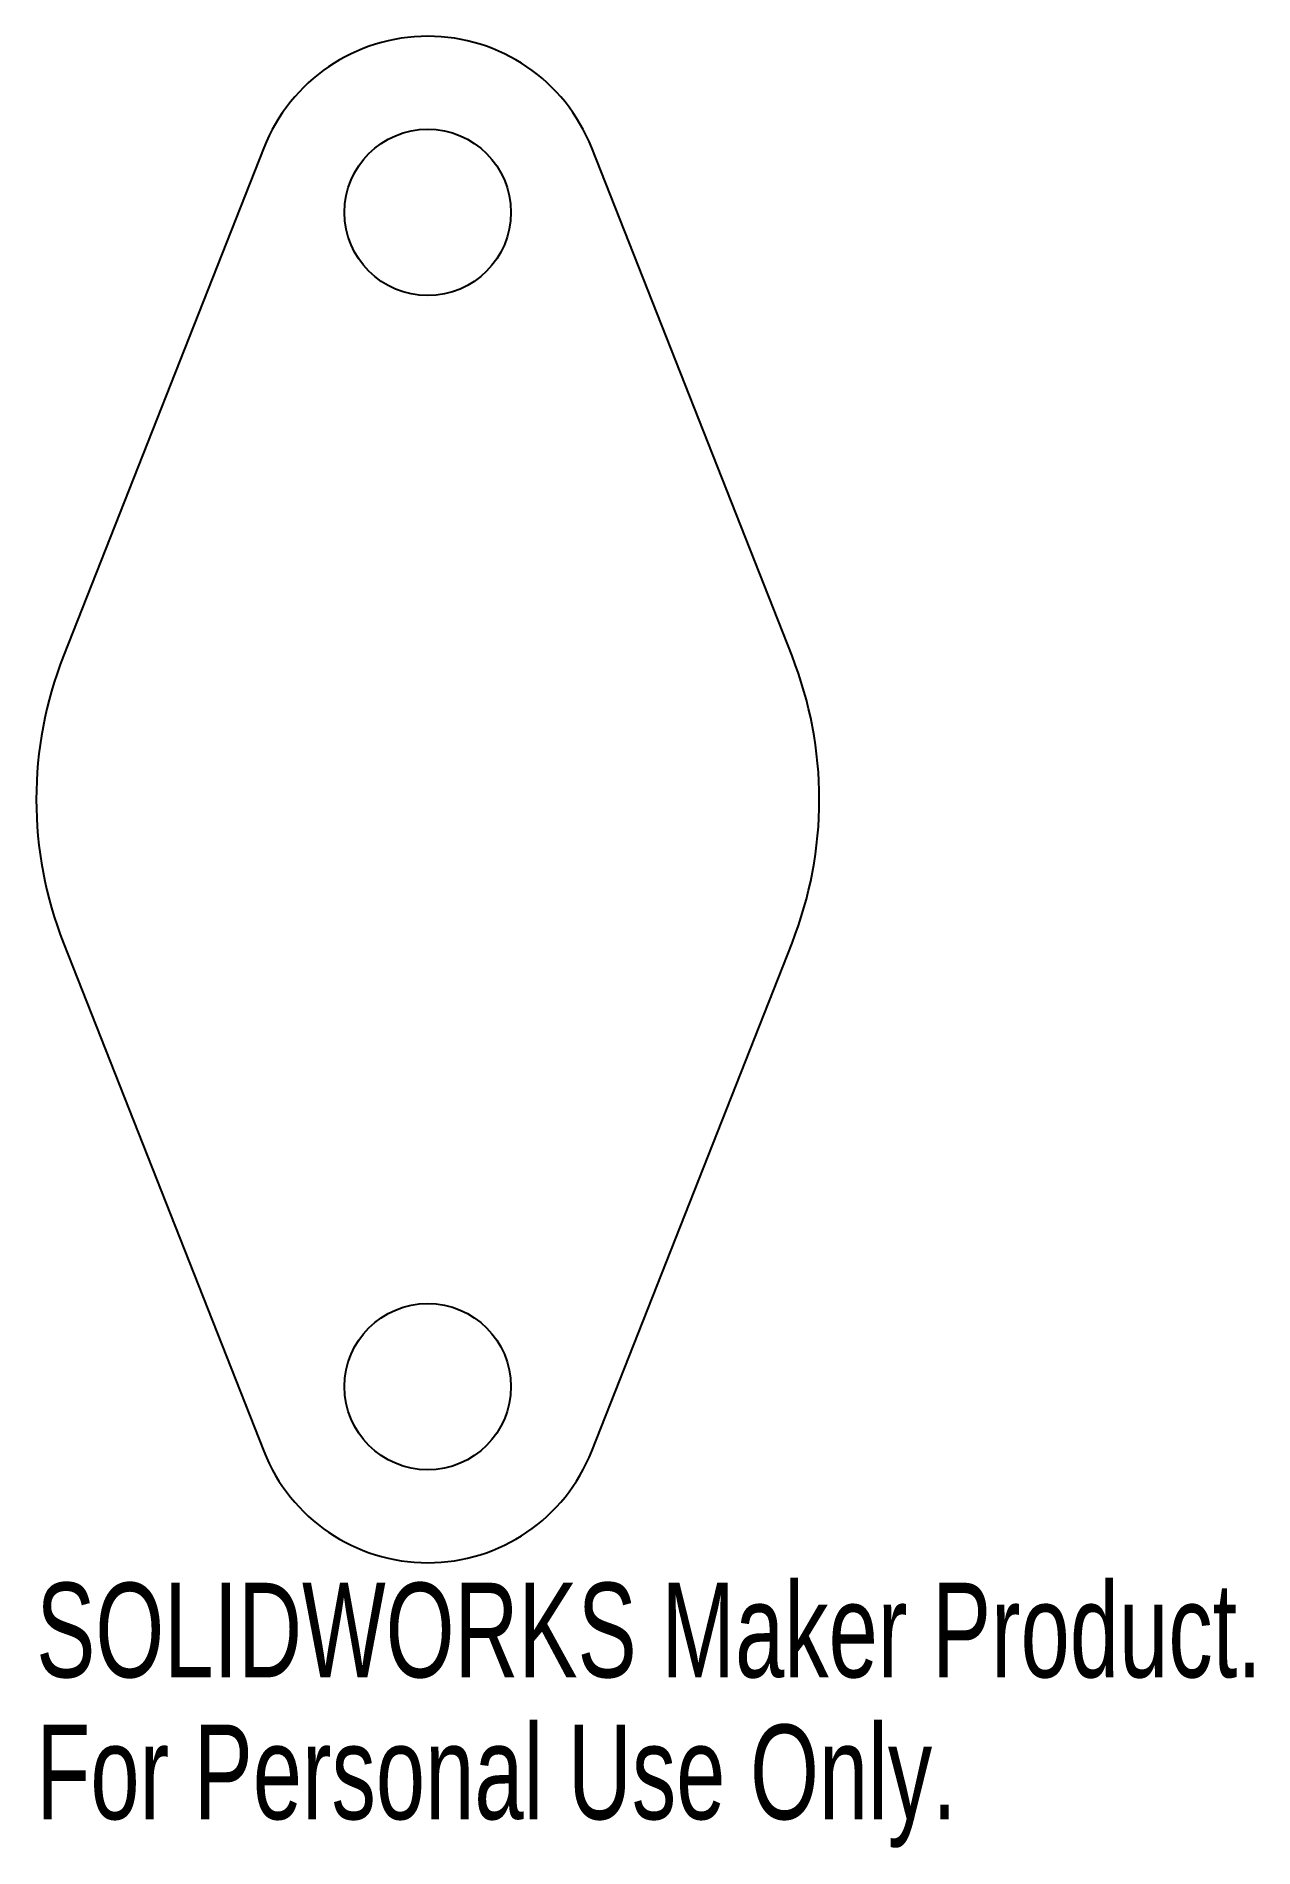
# Model space of a CAD drawing. Header units: millimetres. Extents: x -20 to 42.2, y -53.6 to 39.
import ezdxf

# ---------------------------------------------------------------- set-up
doc = ezdxf.new("R2010")
doc.units = ezdxf.units.MM
doc.styles.add('SLDTEXTSTYLE0', font='TXT', dxfattribs={"width": 0.7})

msp = doc.modelspace()

# ---------------------------------------------------------------- linework, layer by layer
at = {"color": 7, "linetype": 'Continuous', "lineweight": 25}
for p, q in [((-8.373, 33.3), (-18.607, 7.333)), ((18.607, 7.333), (8.373, 33.3)), ((-18.607, -7.333), (-8.373, -33.3)), ((8.373, -33.3), (18.607, -7.333))]:
    msp.add_line(p, q, dxfattribs=at)
for centre in [(0, 30), (0, -30)]:
    msp.add_circle(centre, 4.25, dxfattribs=at)
for centre, radius, start, end in [((0, 30), 9, 21.51019, 158.48981), ((0, 0), 20, 158.48981, 201.51019), ((0, 0), 20, 338.48981, 21.51019), ((0, -30), 9, 201.51019, 338.48981)]:
    msp.add_arc(centre, radius, start, end, dxfattribs=at)

# ---------------------------------------------------------------- texts
at = {"color": 7, "linetype": 'Continuous', "char_height": 4.83362, "attachment_point": 1, "style": 'SLDTEXTSTYLE0'}
for s, insert in [('SOLIDWORKS Maker Product.', (-20, -40.02)), ('For Personal Use Only.', (-20, -47.27))]:
    msp.add_mtext(s, dxfattribs=dict(at, insert=insert))

doc.saveas('drawing.dxf')
